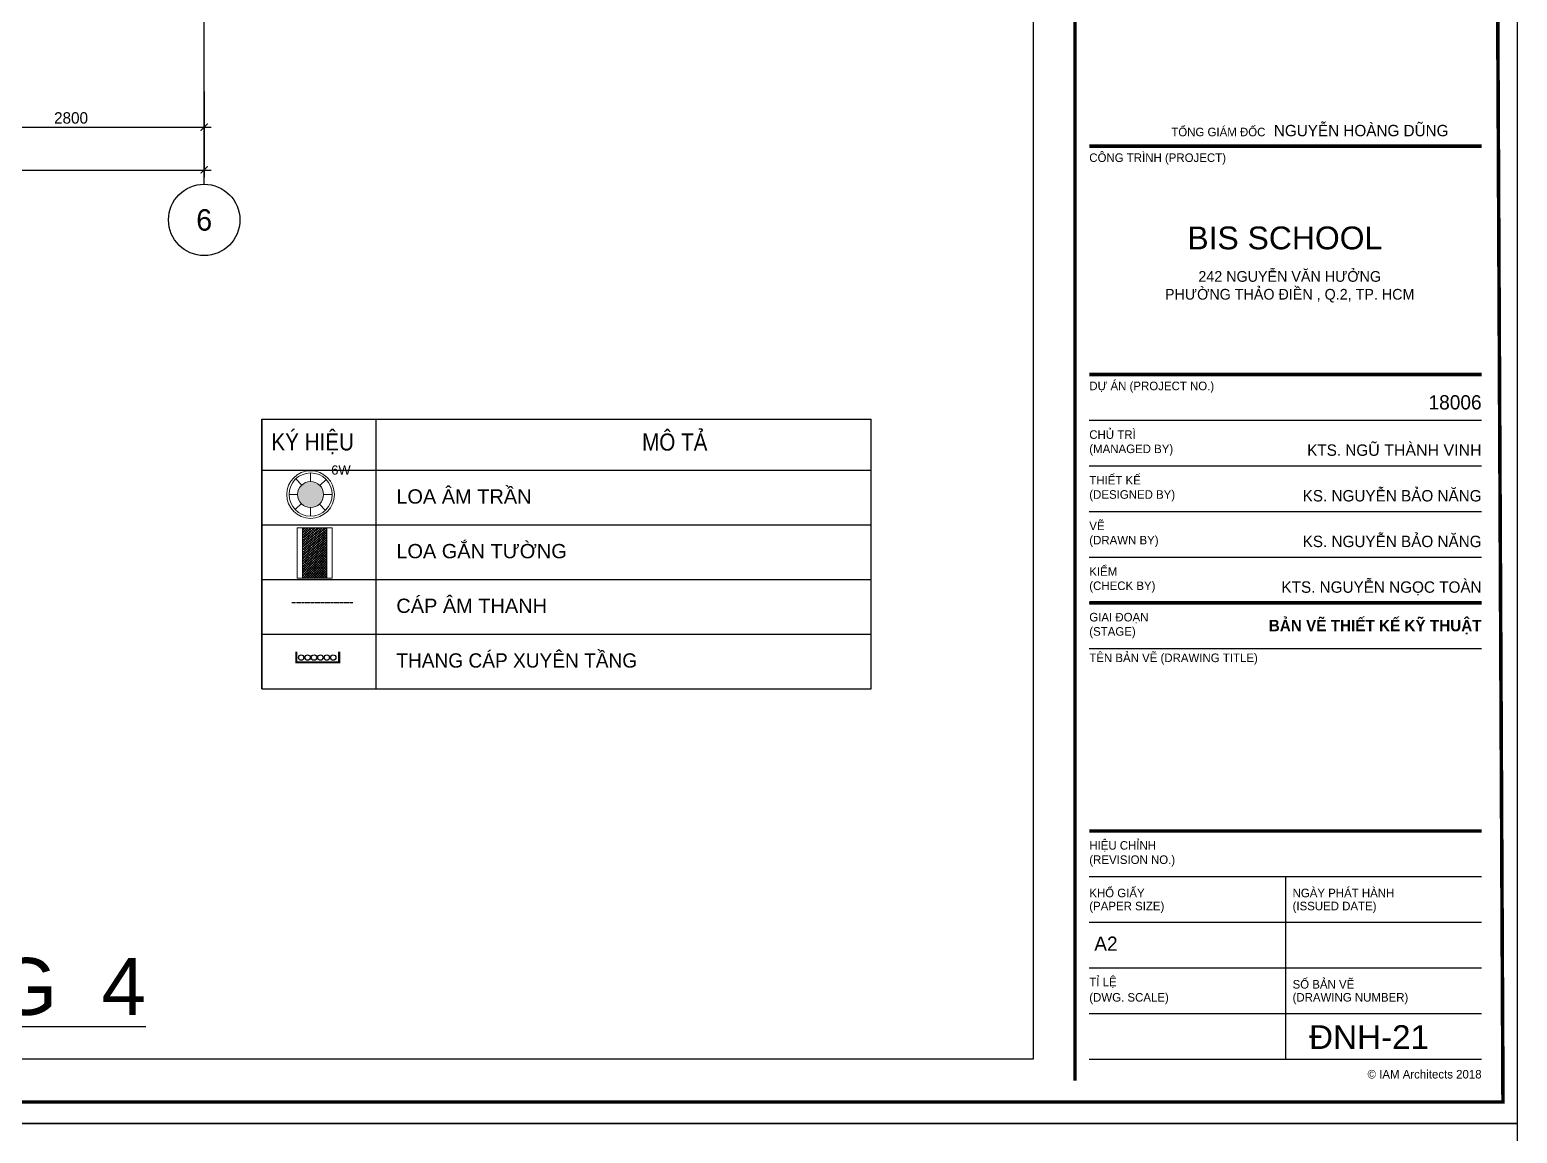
# Model space of a CAD drawing. Header units: inches. Extents: x 1721084 to 1854744, y 225101 to 488646.
# Drawn here: x 1839103 to 1854744, y 256498 to 268101 of the extents above; entities that cross this region are included whole.
import ezdxf
from ezdxf.enums import TextEntityAlignment as Align

# ---------------------------------------------------------------- set-up
doc = ezdxf.new("R2010")
doc.units = ezdxf.units.IN
doc.header["$MEASUREMENT"] = 0
doc.linetypes.add('CAP NUOC TANG 24$0$CENTER', pattern=[50.8, 31.75, -6.35, 6.35, -6.35])
doc.linetypes.add('X-PL-T4$0$X-GRID-TYPICAL$0$CENTER2', pattern=[1.125, 0.75, -0.125, 0.125, -0.125])
for name, color, linetype in [('0-Khungten', 255, 'Continuous'), ('A-ANNO-DIM 100', 252, 'Continuous'), ('I.A.M TITLEBLOCK - A2 -H$0$A-TBLK-TEXT', 250, 'Continuous'), ('PCCC', 11, 'Continuous'), ('TEXT', 9, 'Continuous'), ('X-PL-T4$0$A-XREF', 250, 'Continuous'), ('X-PL-T4$0$X-GRID-TYPICAL$0$A-ANNO-DIM 75', 250, 'Continuous'), ('X-PL-T4$0$X-GRID-TYPICAL$0$A-GRID', 250, 'X-PL-T4$0$X-GRID-TYPICAL$0$CENTER2'), ('X-PL-T4$0$X-GRID-TYPICAL$0$A-GRID-SYMB', 250, 'Continuous'), ('X-PL-T4$0$X-PL-T4$0$A-XREF', 250, 'Continuous')]:
    doc.layers.add(name, color=color, linetype=linetype)
doc.layers.add('Chi tiet TB1', color=6, linetype='Continuous', lineweight=13)
doc.layers.add('THIET BI', color=6, linetype='Continuous', lineweight=15)
doc.layers.add('Vien TB', color=7, linetype='Continuous', lineweight=18, true_color=0x009e00)
doc.styles.add('ARIAL', font='arial.ttf')
doc.styles.add('I.A.M TITLEBLOCK - A2 -H$0$IAM TEXT', font='VAVON_.TTF', dxfattribs={"height": 2})
doc.styles.add('I.A.M TITLEBLOCK - A2 -H$0$TITLE BLOCK', font='arial.ttf')
doc.styles.get("Standard").update_dxf_attribs({"font": 'arial.ttf'})
doc.styles.add('VNCC-text khungdam', font='vhblack.ttf')
doc.styles.add('VNCC-VnAvantH', font='vhavan.ttf')
doc.styles.add('X-PL-T4$0$X-GRID-TYPICAL$0$HDUNGARC', font='vn_vni.shx')
doc.styles.add('X-PL-T4$0$X-GRID-TYPICAL$0$SYMBTEXT', font='VAVON_.TTF')
doc.dimstyles.new('X-PL-T4$0$X-GRID-TYPICAL$0$DIM-75', dxfattribs={"dimscale": 75, "dimtxt": 1.6, "dimasz": 1, "dimexe": 1, "dimexo": 1, "dimgap": 0.5, "dimtad": 1, "dimdec": 0, "dimzin": 0, "dimdsep": 46, "dimtxsty": 'X-PL-T4$0$X-GRID-TYPICAL$0$HDUNGARC', "dimblk": 'X-PL-T4$0$X-GRID-TYPICAL$0$_ArchTick', "dimcen": 2, "dimdle": 1, "dimclrd": 256, "dimclre": 9, "dimclrt": 3, "dimadec": 0, "dimazin": 0, "dimtfac": 1, "dimtdec": 0, "dimtix": 1, "dimtmove": 2, "dimatfit": 2, "dimfxl": 1, "dimtolj": 1, "dimtzin": 0, "dimarcsym": 2})

# ---------------------------------------------------------------- blocks, each defined once
blk = doc.blocks.new('X-PL-T4$0$X-GRID-TYPICAL$0$_ArchTick')
at = {"color": 0, "linetype": 'ByBlock', "const_width": 0.15}
blk.add_lwpolyline([(-0.5, -0.48), (0.5, 0.52)], dxfattribs=at)
blk = doc.blocks.new('*D452')
at = {"layer": 'Defpoints', "color": 0, "transparency": 16777216}
for p in [(0, -2600), (25600, -2600), (25600, -3500)]:
    blk.add_point(p, dxfattribs=at)
at = {"layer": 'X-PL-T4$0$X-GRID-TYPICAL$0$A-ANNO-DIM 75', "color": 9, "lineweight": -2, "transparency": 16777216}
for p, q in [((0, -2675), (0, -3575)), ((25600, -2675), (25600, -3575))]:
    blk.add_line(p, q, dxfattribs=at)
at = {"layer": 'X-PL-T4$0$X-GRID-TYPICAL$0$A-ANNO-DIM 75', "lineweight": -2, "transparency": 16777216}
blk.add_line((-75, -3500), (25675, -3500), dxfattribs=at)
at = {"layer": 'X-PL-T4$0$X-GRID-TYPICAL$0$A-ANNO-DIM 75', "lineweight": -2, "transparency": 16777216, "xscale": 75, "yscale": 75, "zscale": 75, "rotation": 180}
blk.add_blockref('X-PL-T4$0$X-GRID-TYPICAL$0$_ArchTick', (0, -3500), dxfattribs=at)
at = {"layer": 'X-PL-T4$0$X-GRID-TYPICAL$0$A-ANNO-DIM 75', "lineweight": -2, "transparency": 16777216, "xscale": 75, "yscale": 75, "zscale": 75}
blk.add_blockref('X-PL-T4$0$X-GRID-TYPICAL$0$_ArchTick', (25600, -3500), dxfattribs=at)
at = {"layer": 'X-PL-T4$0$X-GRID-TYPICAL$0$A-ANNO-DIM 75', "color": 3, "transparency": 16777216, "insert": (12800, -3402.5), "char_height": 120, "attachment_point": 5, "style": 'X-PL-T4$0$X-GRID-TYPICAL$0$HDUNGARC'}
blk.add_mtext('\\A1;25600', dxfattribs=at)
blk = doc.blocks.new('*D441')
at = {"layer": 'Defpoints', "color": 0, "transparency": 16777216}
for p in [(22800, -2600), (25600, -2600), (25600, -3050)]:
    blk.add_point(p, dxfattribs=at)
at = {"layer": 'X-PL-T4$0$X-GRID-TYPICAL$0$A-ANNO-DIM 75', "color": 9, "lineweight": -2, "transparency": 16777216}
for p, q in [((22800, -2675), (22800, -3125)), ((25600, -2675), (25600, -3125))]:
    blk.add_line(p, q, dxfattribs=at)
at = {"layer": 'X-PL-T4$0$X-GRID-TYPICAL$0$A-ANNO-DIM 75', "lineweight": -2, "transparency": 16777216}
blk.add_line((22725, -3050), (25675, -3050), dxfattribs=at)
at = {"layer": 'X-PL-T4$0$X-GRID-TYPICAL$0$A-ANNO-DIM 75', "lineweight": -2, "transparency": 16777216, "xscale": 75, "yscale": 75, "zscale": 75, "rotation": 180}
blk.add_blockref('X-PL-T4$0$X-GRID-TYPICAL$0$_ArchTick', (22800, -3050), dxfattribs=at)
at = {"layer": 'X-PL-T4$0$X-GRID-TYPICAL$0$A-ANNO-DIM 75', "lineweight": -2, "transparency": 16777216, "xscale": 75, "yscale": 75, "zscale": 75}
blk.add_blockref('X-PL-T4$0$X-GRID-TYPICAL$0$_ArchTick', (25600, -3050), dxfattribs=at)
at = {"layer": 'X-PL-T4$0$X-GRID-TYPICAL$0$A-ANNO-DIM 75', "color": 3, "transparency": 16777216, "insert": (24200, -2953), "char_height": 120, "attachment_point": 5, "style": 'X-PL-T4$0$X-GRID-TYPICAL$0$HDUNGARC'}
blk.add_mtext('\\A1;2800', dxfattribs=at)
blk = doc.blocks.new('X-PL-T4$0$X-GRID-TYPICAL$0$SYMB-GRID')
blk.add_circle((0, 0), 5)
at = {"color": 2, "style": 'X-PL-T4$0$X-GRID-TYPICAL$0$SYMBTEXT', "flags": 4}
blk.add_attdef('NUM', text='', height=3, dxfattribs=at).set_placement((0, 0), align=Align.MIDDLE)
blk = doc.blocks.new('I.A.M TITLEBLOCK - A2 -H')
at = {"const_width": 0.5}
blk.add_lwpolyline([(5, 3), (592, 3), (590, 417), (5, 417)], close=True, dxfattribs=at)
for points in [[(532, 6), (532, 415)], [(534, 137), (589, 137)], [(534, 105), (589, 105)], [(534, 73), (589, 73)], [(534, 41), (589, 41)]]:
    blk.add_lwpolyline(points, dxfattribs=at)
at = {"color": 2}
for points in [[(534, 98.6), (589, 98.6)], [(534, 92.2), (589, 92.2)], [(534, 85.8), (589, 85.8)], [(534, 79.4), (589, 79.4)], [(534, 73), (589, 73)], [(534, 66.6), (589, 66.6)], [(534, 34.6), (589, 34.6)], [(561.5, 34.6), (561.5, 9)], [(534, 28.2), (589, 28.2)], [(534, 21.8), (589, 21.8)], [(534, 15.4), (589, 15.4)], [(534, 9), (589, 9)]]:
    blk.add_lwpolyline(points, dxfattribs=at)
at = {"layer": 'Defpoints'}
blk.add_lwpolyline([(0, 420), (594, 420), (594, 0), (0, 0)], close=True, dxfattribs=at)
at = {"insert": (534.7, 26.2), "char_height": 2, "width": 2.797, "attachment_point": 1, "style": 'I.A.M TITLEBLOCK - A2 -H$0$IAM TEXT'}
blk.add_mtext('A2', dxfattribs=at)
at = {"layer": 'Defpoints', "color": 2, "lineweight": 0, "insert": (589, 70.6), "char_height": 1.6, "width": 56.5421, "attachment_point": 3, "style": 'I.A.M TITLEBLOCK - A2 -H$0$TITLE BLOCK'}
blk.add_mtext('{\\fVNI-Avo|b1|i0|c0|p2;\\C7;BAÛN VEÕ THIEÁT KEÁ KYÕ THUAÄT }', dxfattribs=at)
at = {"layer": 'I.A.M TITLEBLOCK - A2 -H$0$A-TBLK-TEXT', "color": 2, "lineweight": 0, "style": 'I.A.M TITLEBLOCK - A2 -H$0$TITLE BLOCK'}
for s, insert, char_height, width, attachment_point in [('{\\fVNI-Avo|b0|i0|c0|p2;\\H0.75x;\\C7;TOÅNG GIAÙM ÑOÁC\\H1.333x;  \\C2;NGUYEÃN HOAØNG DUÕNG}', (584.36, 140), 1.6, 73.1889, 3), ('\\pt1.2;{\\fVNI-Avo|b0|i0|c0|p2;COÂNG TRÌNH \\C7;(PROJECT)}', (534, 136), 1.2, 22.2752, 1), ('\\pt1.2;{\\fVNI-Avo|b0|i0|c0|p2;DÖÏ AÙN \\C7;(PROJECT NO.)}', (534, 104), 1.2, 46.5421, 1), ('\\pt2;{\\fVNI-Avo|b0|i0|c0|p2;\\C7;18006}', (589, 102.1), 2, 46.5421, 3), ('\\pt1.2;{\\fVNI-Avo|b0|i0|c0|p2;CHUÛ TRÌ\\P\\C7;(MANAGED BY)}', (534, 95.4), 1.2, 14, 4), ('{\\fVNI-Avo|b0|i0|c0|p2;KTS. NG}Ũ THÀNH VINH', (589, 95.2), 1.6, 46.5421, 3), ('\\pt1.2;{\\fVNI-Avo|b0|i0|c0|p2;THIEÁT KEÁ \\P\\C7;(DESIGNED BY)}', (534, 89), 1.2, 14, 4), ('{\\fVNI-Avo|b0|i0|c0|p2;KS. NGUYEÃN BAÛO NAÊNG}', (589, 88.8), 1.6, 46.5421, 3), ('\\pt1.2;{\\fVNI-Avo|b0|i0|c0|p2;VEÕ \\P\\C7;(DRAWN BY)}', (534, 82.6), 1.2, 14, 4), ('{\\fVNI-Avo|b0|i0|c0|p2;KS. NGUYEÃN BAÛO NAÊNG}', (589, 82.4), 1.6, 46.5421, 3), ('\\pt1.2;{\\fVNI-Avo|b0|i0|c0|p2;KIEÅM\\P\\C7;(CHECK BY)}', (534, 76.2), 1.2, 14, 4), ('{\\fVNI-Avo|b0|i0|c0|p0;KTS. NGUYEÃN NGOÏC TOAØN}', (589, 76), 1.6, 46.5421, 3), ('\\pt1.2;{\\fVNI-Avo|b0|i0|c0|p2;GIAI ÑOAÏN \\C7;(STAGE)}', (534, 69.8), 1.2, 14, 4), ('\\pt1.2;{\\fVNI-Avo|b0|i0|c0|p2;TEÂN BAÛN VEÕ \\C7;(DRAWING TITLE)}', (534, 65.1), 1.2, 37.4385, 4), ('\\pt1.2;{\\fVNI-Avo|b0|i0|c0|p2;HIEÄU CHÆNH \\C7;(REVISION NO.)}', (534, 37.8), 1.2, 14, 4), ('\\pt1.2;{\\fVNI-Avo|b0|i0|c0|p2;KHOÅ GIAÁY}', (534, 32.3), 1.2, 14, 4), ('\\pt1.2;{\\fVNI-Avo|b0|i0|c0|p2;NGAØY PHAÙT HAØNH}', (562.5, 32.3), 1.2, 22.2752, 4), ('\\pt1.2;{\\fVNI-Avo|b0|i0|c0|p2;\\C7;(PAPER SIZE)}', (534, 30.3), 1.2, 14, 4), ('\\pt1.2;{\\fVNI-Avo|b0|i0|c0|p2;\\C7;(ISSUED DATE)}', (562.5, 30.3), 1.2, 22.2752, 4), ('\\pt1.2;{\\fVNI-Avo|b0|i0|c0|p2;TÆ LEÄ}', (534, 19.7), 1.2, 14, 4), ('\\pt1.2;{\\fVNI-Avo|b0|i0|c0|p2;SOÁ BAÛN VEÕ}', (562.5, 19.5), 1.2, 22.2752, 4), ('\\pt1.2;{\\fVNI-Avo|b0|i0|c0|p2;\\C7;(DWG. SCALE)}', (534, 17.5), 1.2, 14, 4), ('\\pt1.2;{\\fVNI-Avo|b0|i0|c0|p2;\\C7;(DRAWING NUMBER)}', (562.5, 17.5), 1.2, 22.2752, 4)]:
    blk.add_mtext(s, dxfattribs=dict(at, insert=insert, char_height=char_height, width=width, attachment_point=attachment_point))
at = {"layer": 'I.A.M TITLEBLOCK - A2 -H$0$A-TBLK-TEXT', "color": 7, "width": 60, "attachment_point": 2, "style": 'I.A.M TITLEBLOCK - A2 -H$0$TITLE BLOCK'}
for s, insert, char_height in [('BIS SCHOOL', (561.41, 125.75), 3.2), ('{\\fVNI-Avo|b0|i0|c0|p0;242 NGUYEÃN VAÊN HÖÔÛNG \\PPHÖÔØNG THAÛO ÑIEÀN , Q.2, TP. HCM}', (562.1, 119.5), 1.5)]:
    blk.add_mtext(s, dxfattribs=dict(at, insert=insert, char_height=char_height))
at = {"layer": 'I.A.M TITLEBLOCK - A2 -H$0$A-TBLK-TEXT', "color": 2, "insert": (589, 7.5), "char_height": 1.2, "width": 21, "attachment_point": 3, "style": 'I.A.M TITLEBLOCK - A2 -H$0$TITLE BLOCK'}
blk.add_mtext('{\\fVNI-Avo|b0|i0|c0|p0;© IAM Architects 2018}', dxfattribs=at)
blk = doc.blocks.new('4566')
at = {"layer": 'Chi tiet TB1', "ltscale": 50}
h = blk.add_hatch(color=3, dxfattribs=at)
h.set_gradient(color1=(0, 255, 0), color2=(0, 230, 0), one_color=1, tint=0.45, name='SPHERICAL')
edge = h.paths.add_edge_path()
edge.add_ellipse((0, 0), major_axis=(0.992, 0.992), ratio=1, start_angle=0, end_angle=360)
at = {"layer": 'Chi tiet TB1', "color": 3, "ltscale": 50}
for p, q in [((-1.6, 1.71), (-0.96, 1.02)), ((0, 2.34), (0, 1.4)), ((1.67, 1.63), (1, 0.98)), ((1.4, 0), (2.34, 0)), ((-2.34, 0), (-1.4, 0)), ((-1, -0.98), (-1.67, -1.63)), ((0, -1.4), (0, -2.34)), ((0.96, -1.02), (1.6, -1.71))]:
    blk.add_line(p, q, dxfattribs=at)
blk.add_ellipse((0, 0), major_axis=(0.992, 0.992), ratio=1, start_param=5.498004, end_param=11.781189, dxfattribs=at)
at = {"layer": 'Vien TB', "ltscale": 50}
for major_axis, start_param, end_param in [((-1.82, 1.82), 2.356147, 8.639332), ((-1.65, 1.65), 3.927127, 10.210312)]:
    blk.add_ellipse((0, 0), major_axis=major_axis, ratio=1, start_param=start_param, end_param=end_param, dxfattribs=at)
at = {"layer": 'Vien TB', "ltscale": 50, "insert": (2.23, 3.15), "char_height": 1, "attachment_point": 1}
blk.add_mtext_dynamic_manual_height_columns('6W', width=2.5934, gutter_width=1, heights=[0], dxfattribs=at)
blk = doc.blocks.new('4569')
at = {"layer": 'THIET BI', "ltscale": 9}
h = blk.add_hatch(dxfattribs=at)
h.set_pattern_fill('ANSI37', color=256, scale=0.08, style=0)
h.set_pattern_definition([(45, (428477.845852, -207608.908402), (-0.00707106781187, 0.00707106781187), []), (135, (428477.845852, -207608.908402), (-0.00707106781187, -0.00707106781187), [])])
h.paths.add_polyline_path([(0.1705, 0.2878), (0.1705, 0), (0.03, 0), (0.03, 0.2878)])
for p, q in [((0.03, 0.2878), (0.03, 0)), ((0.03, 0.2878), (0.1705, 0.2878)), ((0.1705, 0.2878), (0.1705, 0)), ((0.03, 0), (0.1705, 0))]:
    blk.add_line(p, q, dxfattribs=at)
blk.add_lwpolyline([(0, 0.2878), (0.2005, 0.2878), (0.2005, 0), (0, 0)], close=True, dxfattribs=at)
blk = doc.blocks.new('X-PL-T4$0$X-GRID-TYPICAL')
at = {"layer": 'X-PL-T4$0$X-GRID-TYPICAL$0$A-GRID', "ltscale": 8}
blk.add_line((25600, -3650), (25600, 14420), dxfattribs=at)
at = {"layer": 'X-PL-T4$0$X-GRID-TYPICAL$0$A-GRID-SYMB'}
ref = blk.add_blockref('X-PL-T4$0$X-GRID-TYPICAL$0$SYMB-GRID', (25600, -4025), dxfattribs=dict(at, xscale=75, yscale=75, zscale=75))
ref.add_attrib('NUM', '6', dxfattribs={"layer": '0', "color": 2, "height": 225, "style": 'X-PL-T4$0$X-GRID-TYPICAL$0$SYMBTEXT'}).set_placement((25600, -4025), align=Align.MIDDLE)
at = {"layer": 'X-PL-T4$0$X-GRID-TYPICAL$0$A-ANNO-DIM 75'}
for base, p1, picture, middle in [((25600, -3500), (0, -2600), '*D452', (12800, -3402.5)), ((25600, -3050), (22800, -2600), '*D441', (24200, -2952.5))]:
    dim = blk.add_linear_dim(base=base, p1=p1, p2=(25600, -2600), dimstyle='X-PL-T4$0$X-GRID-TYPICAL$0$DIM-75', dxfattribs=at)
    dim.commit()
    dim.dimension.update_dxf_attribs({"geometry": picture, "text_midpoint": middle})
blk = doc.blocks.new('X-PL-T4$0$X-PL-T4')
at = {"layer": 'Defpoints', "color": 5}
blk.add_lwpolyline([(34318, -12850), (-4757, -12850), (-4757, 17750), (34318, 17750)], close=True, dxfattribs=at)
at = {"layer": 'X-PL-T4$0$X-PL-T4$0$A-XREF'}
blk.add_blockref('X-PL-T4$0$X-GRID-TYPICAL', (0, 0), dxfattribs=at)
blk = doc.blocks.new('X-PL-T4')
at = {"layer": 'X-PL-T4$0$A-XREF'}
blk.add_blockref('X-PL-T4$0$X-PL-T4', (0, 0), dxfattribs=at)

msp = doc.modelspace()

# ---------------------------------------------------------------- block references
msp.add_blockref('X-PL-T4', (1815337.6, 270126.4))
at = {"layer": 'A-ANNO-DIM 100', "xscale": 75, "yscale": 75, "zscale": 75}
msp.add_blockref('I.A.M TITLEBLOCK - A2 -H', (1810194.4, 225101), dxfattribs=at)

# ---------------------------------------------------------------- texts
at = {"layer": 'TEXT', "color": 7, "linetype": 'Continuous', "style": 'ARIAL'}
msp.add_text('ĐNH-21', height=250, dxfattribs=at).set_placement((1853186.2, 257384.2), align=Align.CENTER)

# ---------------------------------------------------------------- next in the draw order: linework, layer by layer
at = {"linetype": 'CAP NUOC TANG 24$0$CENTER'}
msp.add_line((1842500.6, 262074.5), (1841859.4, 262074.5), dxfattribs=at)
for centre in [(1841957.3, 261500), (1841957.3, 261500), (1842024.8, 261500), (1842024.8, 261500), (1842092.3, 261500), (1842092.3, 261500), (1842159.8, 261500), (1842159.8, 261500), (1842227.3, 261500), (1842227.3, 261500), (1842294.8, 261500), (1842294.8, 261500)]:
    msp.add_circle(centre, 28.1)
at = {"layer": 'PCCC', "const_width": 22.5}
msp.add_lwpolyline([(1842356.4, 261561.6), (1842356.4, 261449.1), (1841906.4, 261449.1), (1841906.4, 261561.6)], dxfattribs=at)
msp.add_lwpolyline([(1842356.4, 261561.6), (1842356.4, 261449.1), (1841906.4, 261449.1), (1841906.4, 261561.6)], dxfattribs=at)
at = {"layer": 'TEXT', "color": 3}
for p, q in [((1841543.9, 264005), (1847815.3, 264005)), ((1841543.9, 264005), (1841543.9, 261171)), ((1841543.9, 264005), (1847952.2, 264005)), ((1841543.9, 261171), (1841543.9, 264005)), ((1842741.3, 264005), (1842741.3, 261171)), ((1847952.2, 261171), (1847952.2, 264005)), ((1841543.9, 263470.5), (1847952.2, 263470.5)), ((1841543.9, 263470.5), (1847952.2, 263470.5)), ((1841543.9, 263470.5), (1847952.2, 263470.5)), ((1841543.9, 263470.5), (1847952.2, 263470.5)), ((1841543.9, 262895.6), (1847952.2, 262895.6)), ((1841543.9, 262895.6), (1847952.2, 262895.6)), ((1841543.9, 262320.8), (1847952.2, 262320.8)), ((1841543.9, 261745.9), (1847952.2, 261745.9)), ((1841543.9, 261171), (1847952.2, 261171))]:
    msp.add_line(p, q, dxfattribs=at)

# ---------------------------------------------------------------- next in the draw order: block references
at = {"xscale": 97.34783631149912, "yscale": 97.34783631149912, "zscale": 97.34783631149912}
msp.add_blockref('4566', (1842056.6, 263213.6), dxfattribs=at)
at = {"layer": 'A-ANNO-DIM 100', "xscale": 75, "yscale": 75, "zscale": 75}
msp.add_blockref('I.A.M TITLEBLOCK - A2 -H', (1810194.4, 256601), dxfattribs=at)
at = {"layer": 'THIET BI', "xscale": 1835.949433325674, "yscale": 1835.949433325674, "zscale": 1835.949433325674, "rotation": 0.002756258889684742}
msp.add_blockref('4569', (1841914.7, 262333.9), dxfattribs=at)

# ---------------------------------------------------------------- next in the draw order: texts
at = {"layer": '0-Khungten', "style": 'VNCC-text khungdam', "width": 0.9}
for s, p in [('ký hiÖu', (1841644.7, 263677.8)), ('m« t¶', (1845542.5, 263676))]:
    msp.add_text(s, height=180.14, dxfattribs=at).set_placement(p)
at = {"layer": '0-Khungten'}
for s, style, p in [('LOA ÂM TRẦN', 'ARIAL', (1842958.1, 263118.8)), ('LOA GẮN TƯỜNG', 'ARIAL', (1842958.1, 262543.9)), ('CÁP ÂM THANH ', 'ARIAL', (1842958.1, 261969)), ('Thang c¸p xuyªn tÇng', 'VNCC-VnAvantH', (1842958.1, 261394.1))]:
    msp.add_text(s, height=150.121, dxfattribs=dict(at, style=style)).set_placement(p)
at = {"layer": 'TEXT', "color": 6, "style": 'ARIAL'}
msp.add_text('%%UMẶT BẰNG BỐ TRÍ HT LOA THÔNG BÁO TẦNG  4', height=600, dxfattribs=at).set_placement((1820906, 257741.4))

doc.saveas('drawing.dxf')
